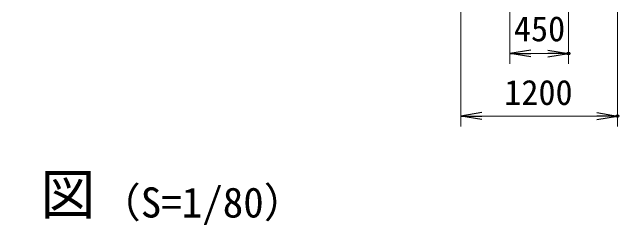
# Model space of a CAD drawing. Units: millimetres, scale not verified. Extents: x -16800 to 16800, y -11880 to 11880.
# Drawn here: x -6107 to -1460, y -5651 to -4022 of the extents above; entities that cross this region are included whole.
import ezdxf
from ezdxf.enums import TextEntityAlignment as Align

# ---------------------------------------------------------------- set-up
doc = ezdxf.new("R2010")
doc.units = ezdxf.units.MM
doc.header["$LTSCALE"] = 40
doc.header["$PDMODE"] = 32
doc.header["$PDSIZE"] = 20
doc.layers.add('0-0_D-TTL-TXT', color=7, linetype='Continuous', lineweight=13)
doc.layers.add('0-5_D-STR-DIM', color=7, linetype='Continuous', lineweight=13)
doc.layers.add('0-7_0', color=7, linetype='Continuous')
doc.layers.add('0-8_Defpoints', color=8, linetype='Continuous')
doc.styles.add('ＭＳ ゴシック', font='')
doc.styles.get('ＭＳ ゴシック').set_extended_font_data('MS Gothic')

# ---------------------------------------------------------------- blocks, each defined once
blk = doc.blocks.new('_Open')
at = {"layer": '0-7_0'}
blk.add_line((-40, 6.67), (0, 0), dxfattribs=at)
blk.add_lwpolyline([(-40, -6.67), (0, 0), (-40, 0)], dxfattribs=at)

msp = doc.modelspace()

# ---------------------------------------------------------------- linework, layer by layer
at = {"layer": '0-5_D-STR-DIM'}
for p, q in [((-2670.08, -4022.48), (-2670.08, -4897.82)), ((-2295.08, -4022.48), (-2295.08, -4418.99)), ((-1845.08, -4022.48), (-1845.08, -4418.99)), ((-1470.08, -4022.48), (-1470.08, -4897.82)), ((-2135.08, -4338.99), (-2005.08, -4338.99)), ((-2510.08, -4817.82), (-1630.08, -4817.82))]:
    msp.add_line(p, q, dxfattribs=at)
at = {"layer": '0-8_Defpoints'}
for p in [(-1845.08, -4338.99), (-1470.08, -4817.82)]:
    msp.add_point(p, dxfattribs=at)

# ---------------------------------------------------------------- block references
at = {"layer": '0-5_D-STR-DIM', "xscale": 4, "yscale": 4, "rotation": 180}
for p in [(-2295.08, -4338.99), (-2670.08, -4817.82)]:
    msp.add_blockref('_Open', p, dxfattribs=at)
at = {"layer": '0-5_D-STR-DIM', "xscale": 4, "yscale": 4}
for p in [(-1845.08, -4338.99), (-1470.08, -4817.82)]:
    msp.add_blockref('_Open', p, dxfattribs=at)

# ---------------------------------------------------------------- texts
at = {"layer": '0-0_D-TTL-TXT', "style": 'ＭＳ ゴシック'}
for s, height, p in [('正\u3000面\u3000図', 307.9, (-7569.3, -5664.11)), ('（S=1/80）', 230.8, (-5436.61, -5663.92))]:
    msp.add_text(s, height=height, dxfattribs=at).set_placement(p, align=Align.BOTTOM_LEFT)
at = {"layer": '0-5_D-STR-DIM', "style": 'ＭＳ ゴシック'}
for s, p in [('450', (-2264.08, -4303.44)), ('1200', (-2337.68, -4790.83))]:
    msp.add_text(s, height=192.4, dxfattribs=at).set_placement(p, align=Align.BOTTOM_LEFT)

doc.saveas('drawing.dxf')
